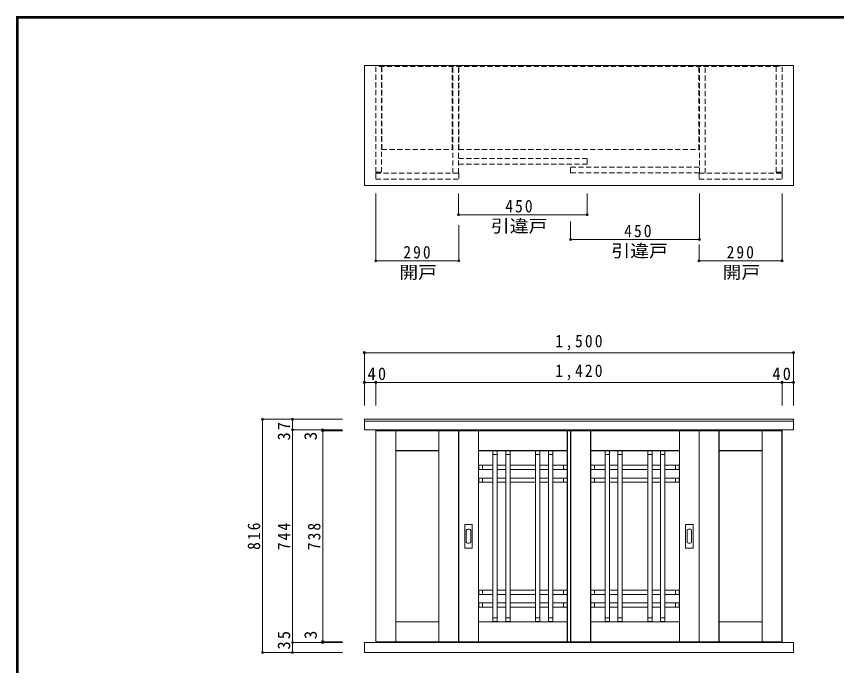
# Model space of a CAD drawing. Units: millimetres at full size, sheet at 1:15. Extents: x -2920 to 2930, y -2153 to 2088.
# Drawn here: x -2920 to -53, y -184 to 2088 of the extents above; entities that cross this region are included whole.
import ezdxf
from ezdxf.enums import TextEntityAlignment as Align

# ---------------------------------------------------------------- set-up
doc = ezdxf.new("R2010")
doc.units = ezdxf.units.MM
doc.header["$LTSCALE"] = 15
doc.header["$PDMODE"] = 32
doc.header["$PDSIZE"] = 7.5
doc.linetypes.add('DASHED1', pattern=[1.8, 1.2, -0.6])
doc.layers.add('2-2', color=7, linetype='Continuous', lineweight=18)
doc.layers.add('F-1', color=6, linetype='Continuous')
doc.styles.add('ＭＳ ゴシック', font='')
doc.styles.get('ＭＳ ゴシック').set_extended_font_data('MS Gothic')

msp = doc.modelspace()

# ---------------------------------------------------------------- linework, layer by layer
at = {"layer": '2-2'}
for p, q in [((-1703.61, 1495.55), (-1703.61, 1915.55)), ((-1703.61, 1915.55), (-203.11, 1915.55)), ((-203.11, 1495.55), (-203.11, 1915.55)), ((-1703.61, 1495.55), (-203.11, 1495.55)), ((-1663.61, 1232.58), (-1663.61, 1468.12)), ((-1374.61, 1393.66), (-1374.61, 1468.12)), ((-924.61, 1393.66), (-924.61, 1468.12)), ((-532.61, 1306.85), (-532.61, 1468.12)), ((-243.61, 1232.58), (-243.61, 1468.12)), ((-1373.61, 1232.58), (-1373.61, 1357.42)), ((-982.61, 1306.85), (-982.61, 1370.51)), ((-533.61, 1232.58), (-533.61, 1289.87)), ((-1703.61, 910.98), (-1703.61, 807.31)), ((-203.61, 910.98), (-203.61, 807.31)), ((-1703.61, 807.31), (-1703.61, 726.16)), ((-1663.61, 807.31), (-1663.61, 726.16)), ((-243.61, 807.31), (-243.61, 726.16)), ((-203.61, 807.31), (-203.61, 726.16)), ((-2059.76, 678.02), (-1954.92, 678.02)), ((-1954.92, 678.02), (-1780.6, 678.02)), ((-1703.61, 678.02), (-203.61, 678.02)), ((-1703.61, 672.02), (-203.61, 672.02)), ((-203.61, 641.02), (-203.61, 678.02)), ((-1954.92, 641.02), (-1849.25, 641.02)), ((-1954.92, 641.02), (-1780.6, 641.02)), ((-1849.25, 641.02), (-1780.6, 641.02)), ((-1849.25, 638.02), (-1780.6, 638.02)), ((-1663.61, 638.02), (-1663.61, -99.98)), ((-1663.11, 638.02), (-1663.11, -99.98)), ((-1663.11, -99.98), (-1663.11, 638.02)), ((-1643.61, 638.02), (-1643.61, 641.02)), ((-1594.11, -99.98), (-1594.11, 638.02)), ((-1593.61, 638.02), (-1594.11, 638.02)), ((-1594.11, -99.98), (-1594.11, 638.02)), ((-1593.61, -99.98), (-1593.61, 638.02)), ((-1443.11, 638.02), (-1443.61, 638.02)), ((-1443.61, -99.98), (-1443.61, 638.02)), ((-1394.61, 638.02), (-1394.61, 641.02)), ((-1374.61, 638.02), (-1374.61, 641.02)), ((-1374.11, -99.98), (-1374.11, 638.02)), ((-1374.11, -99.98), (-1374.11, 638.02)), ((-832.61, 638.02), (-1373.61, 638.02)), ((-1373.61, 638.02), (-1373.61, -99.98)), ((-1305.11, 638.02), (-1304.61, 638.02)), ((-1304.61, -99.98), (-1304.61, 638.02)), ((-533.11, 638.02), (-1132.11, 638.02)), ((-994.61, 638.02), (-994.11, 638.02)), ((-994.61, -99.98), (-994.61, 638.02)), ((-994.11, -99.98), (-994.11, 638.02)), ((-994.11, -99.98), (-994.11, 638.02)), ((-982.61, -99.98), (-982.61, 638.02)), ((-982.11, 638.02), (-982.11, -99.98)), ((-913.11, -99.98), (-913.11, 638.02)), ((-913.11, -99.98), (-913.11, 638.02)), ((-912.61, 638.02), (-913.11, 638.02)), ((-912.61, -99.98), (-912.61, 638.02)), ((-602.11, 638.02), (-602.61, 638.02)), ((-602.61, -99.98), (-602.61, 638.02)), ((-243.61, 638.02), (-533.61, 638.02)), ((-533.61, -99.98), (-533.61, 638.02)), ((-533.11, 638.02), (-533.11, -99.98)), ((-533.11, -99.98), (-533.11, 638.02)), ((-532.61, 641.02), (-532.61, 638.02)), ((-512.61, 641.02), (-512.61, 638.02)), ((-464.11, -99.98), (-464.11, 638.02)), ((-463.61, 638.02), (-464.11, 638.02)), ((-464.11, -99.98), (-464.11, 638.02)), ((-463.61, -99.98), (-463.61, 638.02)), ((-313.11, 638.02), (-313.61, 638.02)), ((-313.61, -99.98), (-313.61, 638.02)), ((-263.61, 641.02), (-263.61, 638.02)), ((-244.11, -99.98), (-244.11, 638.02)), ((-244.11, -99.98), (-244.11, 638.02)), ((-243.61, 641.02), (-243.61, 638.02)), ((-243.61, -99.98), (-243.61, 638.52)), ((-1593.61, 568.52), (-1443.61, 568.52)), ((-1443.61, 568.52), (-1593.61, 568.52)), ((-1443.61, 568.02), (-1593.61, 568.02)), ((-994.61, 568.52), (-1304.61, 568.52)), ((-994.61, 568.52), (-1304.61, 568.52)), ((-994.61, 568.02), (-1304.61, 568.02)), ((-1254.11, -16.48), (-1254.11, 554.52)), ((-1239.11, -16.48), (-1239.11, 554.52)), ((-1209.11, -16.48), (-1209.11, 554.52)), ((-1194.11, -16.48), (-1194.11, 554.52)), ((-1105.11, -16.48), (-1105.11, 554.52)), ((-1090.11, -16.48), (-1090.11, 554.52)), ((-1060.11, -16.48), (-1060.11, 554.52)), ((-1045.11, -16.48), (-1045.11, 554.52)), ((-912.61, 568.52), (-602.61, 568.52)), ((-912.61, 568.52), (-602.61, 568.52)), ((-912.61, 568.02), (-602.61, 568.02)), ((-862.11, -16.48), (-862.11, 554.52)), ((-847.11, -16.48), (-847.11, 554.52)), ((-817.11, -16.48), (-817.11, 554.52)), ((-802.11, -16.48), (-802.11, 554.52)), ((-713.11, -16.48), (-713.11, 554.52)), ((-698.11, -16.48), (-698.11, 554.52)), ((-668.11, -16.48), (-668.11, 554.52)), ((-653.11, -16.48), (-653.11, 554.52)), ((-463.61, 568.52), (-313.61, 568.52)), ((-313.61, 568.52), (-463.61, 568.52)), ((-313.61, 568.02), (-463.61, 568.02)), ((-1291.11, 517.52), (-1304.11, 517.52)), ((-1304.11, 517.52), (-1304.11, 502.52)), ((-1291.11, 517.52), (-1254.11, 517.52)), ((-1239.11, 517.52), (-1209.11, 517.52)), ((-1194.11, 517.52), (-1105.11, 517.52)), ((-1090.11, 517.52), (-1060.11, 517.52)), ((-1045.11, 517.52), (-1008.11, 517.52)), ((-899.11, 517.52), (-912.11, 517.52)), ((-912.11, 517.52), (-912.11, 502.52)), ((-899.11, 517.52), (-862.11, 517.52)), ((-847.11, 517.52), (-817.11, 517.52)), ((-802.11, 517.52), (-713.11, 517.52)), ((-698.11, 517.52), (-668.11, 517.52)), ((-653.11, 517.52), (-616.11, 517.52)), ((-1291.11, 502.52), (-1254.11, 502.52)), ((-1239.11, 502.52), (-1209.11, 502.52)), ((-1194.11, 502.52), (-1105.11, 502.52)), ((-1090.11, 502.52), (-1060.11, 502.52)), ((-1045.11, 502.52), (-1008.11, 502.52)), ((-899.11, 502.52), (-862.11, 502.52)), ((-847.11, 502.52), (-817.11, 502.52)), ((-802.11, 502.52), (-713.11, 502.52)), ((-698.11, 502.52), (-668.11, 502.52)), ((-653.11, 502.52), (-616.11, 502.52)), ((-1254.11, 472.52), (-1291.11, 472.52)), ((-1209.11, 472.52), (-1239.11, 472.52)), ((-1105.11, 472.52), (-1194.11, 472.52)), ((-1060.11, 472.52), (-1090.11, 472.52)), ((-1008.11, 472.52), (-1045.11, 472.52)), ((-995.11, 457.52), (-995.11, 472.52)), ((-862.11, 472.52), (-899.11, 472.52)), ((-817.11, 472.52), (-847.11, 472.52)), ((-713.11, 472.52), (-802.11, 472.52)), ((-668.11, 472.52), (-698.11, 472.52)), ((-616.11, 472.52), (-653.11, 472.52)), ((-603.11, 457.52), (-603.11, 472.52)), ((-1254.11, 457.52), (-1291.11, 457.52)), ((-1209.11, 457.52), (-1239.11, 457.52)), ((-1105.11, 457.52), (-1194.11, 457.52)), ((-1060.11, 457.52), (-1090.11, 457.52)), ((-1008.11, 457.52), (-1045.11, 457.52)), ((-1008.11, 457.52), (-995.11, 457.52)), ((-862.11, 457.52), (-899.11, 457.52)), ((-817.11, 457.52), (-847.11, 457.52)), ((-713.11, 457.52), (-802.11, 457.52)), ((-668.11, 457.52), (-698.11, 457.52)), ((-616.11, 457.52), (-653.11, 457.52)), ((-616.11, 457.52), (-603.11, 457.52)), ((-1352.86, 310.52), (-1352.86, 227.52)), ((-1326.36, 310.52), (-1352.86, 310.52)), ((-1347.36, 288.77), (-1347.36, 249.27)), ((-1336.86, 293.77), (-1342.36, 293.77)), ((-1331.86, 249.27), (-1331.86, 288.77)), ((-1326.36, 227.52), (-1326.36, 310.52)), ((-580.86, 310.52), (-554.36, 310.52)), ((-580.86, 227.52), (-580.86, 310.52)), ((-575.36, 249.27), (-575.36, 288.77)), ((-570.36, 293.77), (-564.86, 293.77)), ((-559.86, 288.77), (-559.86, 249.27)), ((-554.36, 310.52), (-554.36, 227.52)), ((-1342.36, 244.27), (-1336.86, 244.27)), ((-564.86, 244.27), (-570.36, 244.27)), ((-1352.86, 227.52), (-1326.36, 227.52)), ((-554.36, 227.52), (-580.86, 227.52)), ((-1291.11, 80.52), (-1304.11, 80.52)), ((-1304.11, 80.52), (-1304.11, 65.52)), ((-1291.11, 80.52), (-1254.11, 80.52)), ((-1291.11, 65.52), (-1254.11, 65.52)), ((-1239.11, 80.52), (-1209.11, 80.52)), ((-1239.11, 65.52), (-1209.11, 65.52)), ((-1194.11, 80.52), (-1105.11, 80.52)), ((-1194.11, 65.52), (-1105.11, 65.52)), ((-1090.11, 80.52), (-1060.11, 80.52)), ((-1090.11, 65.52), (-1060.11, 65.52)), ((-1045.11, 80.52), (-1008.11, 80.52)), ((-1045.11, 65.52), (-1008.11, 65.52)), ((-899.11, 80.52), (-912.11, 80.52)), ((-912.11, 80.52), (-912.11, 65.52)), ((-899.11, 80.52), (-862.11, 80.52)), ((-899.11, 65.52), (-862.11, 65.52)), ((-847.11, 80.52), (-817.11, 80.52)), ((-847.11, 65.52), (-817.11, 65.52)), ((-802.11, 80.52), (-713.11, 80.52)), ((-802.11, 65.52), (-713.11, 65.52)), ((-698.11, 80.52), (-668.11, 80.52)), ((-698.11, 65.52), (-668.11, 65.52)), ((-653.11, 80.52), (-616.11, 80.52)), ((-653.11, 65.52), (-616.11, 65.52)), ((-1254.11, 35.52), (-1291.11, 35.52)), ((-1209.11, 35.52), (-1239.11, 35.52)), ((-1105.11, 35.52), (-1194.11, 35.52)), ((-1060.11, 35.52), (-1090.11, 35.52)), ((-1008.11, 35.52), (-1045.11, 35.52)), ((-995.11, 20.52), (-995.11, 35.52)), ((-862.11, 35.52), (-899.11, 35.52)), ((-817.11, 35.52), (-847.11, 35.52)), ((-713.11, 35.52), (-802.11, 35.52)), ((-668.11, 35.52), (-698.11, 35.52)), ((-616.11, 35.52), (-653.11, 35.52)), ((-603.11, 20.52), (-603.11, 35.52)), ((-1254.11, 20.52), (-1291.11, 20.52)), ((-1209.11, 20.52), (-1239.11, 20.52)), ((-1105.11, 20.52), (-1194.11, 20.52)), ((-1060.11, 20.52), (-1090.11, 20.52)), ((-1008.11, 20.52), (-1045.11, 20.52)), ((-1008.11, 20.52), (-995.11, 20.52)), ((-862.11, 20.52), (-899.11, 20.52)), ((-817.11, 20.52), (-847.11, 20.52)), ((-713.11, 20.52), (-802.11, 20.52)), ((-668.11, 20.52), (-698.11, 20.52)), ((-616.11, 20.52), (-653.11, 20.52)), ((-616.11, 20.52), (-603.11, 20.52)), ((-1593.61, -29.98), (-1443.61, -29.98)), ((-1443.61, -30.48), (-1593.61, -30.48)), ((-1593.61, -30.48), (-1443.61, -30.48)), ((-1304.61, -29.98), (-994.61, -29.98)), ((-1304.61, -30.48), (-994.61, -30.48)), ((-1304.61, -30.48), (-994.61, -30.48)), ((-602.61, -29.98), (-912.61, -29.98)), ((-602.61, -30.48), (-912.61, -30.48)), ((-602.61, -30.48), (-912.61, -30.48)), ((-463.61, -29.98), (-313.61, -29.98)), ((-313.61, -30.48), (-463.61, -30.48)), ((-463.61, -30.48), (-313.61, -30.48)), ((-1954.92, -102.98), (-1849.25, -102.98)), ((-1849.25, -99.98), (-1780.6, -99.98)), ((-1849.25, -102.98), (-1780.6, -102.98)), ((-1703.61, -102.98), (-1703.61, -137.98)), ((-203.61, -102.98), (-1703.61, -102.98)), ((-1663.61, -99.98), (-1663.11, -99.98)), ((-1663.61, -102.98), (-1663.61, -99.98)), ((-1663.11, -99.98), (-1374.11, -99.98)), ((-1643.61, -102.98), (-1643.61, -99.98)), ((-1593.61, -99.98), (-1594.11, -99.98)), ((-1443.11, -99.98), (-1443.61, -99.98)), ((-1394.61, -102.98), (-1394.61, -99.98)), ((-1374.61, -102.98), (-1374.61, -99.98)), ((-1374.11, -99.98), (-1373.61, -99.98)), ((-1373.61, -99.98), (-832.61, -99.98)), ((-1305.11, -99.98), (-1304.61, -99.98)), ((-1132.11, -99.98), (-533.61, -99.98)), ((-994.61, -99.98), (-994.11, -99.98)), ((-982.11, -99.98), (-982.61, -99.98)), ((-912.61, -99.98), (-913.11, -99.98)), ((-832.11, -99.98), (-832.61, -99.98)), ((-813.61, -102.98), (-813.61, -99.98)), ((-793.61, -102.98), (-793.61, -99.98)), ((-602.11, -99.98), (-602.61, -99.98)), ((-533.11, -99.98), (-533.61, -99.98)), ((-533.61, -99.98), (-243.61, -99.98)), ((-532.61, -99.98), (-532.61, -102.98)), ((-512.61, -99.98), (-512.61, -102.98)), ((-463.61, -99.98), (-464.11, -99.98)), ((-313.11, -99.98), (-313.61, -99.98)), ((-263.61, -99.98), (-263.61, -102.98)), ((-243.61, -99.98), (-243.61, -102.98)), ((-203.61, -137.98), (-203.61, -102.98)), ((-2059.76, -137.98), (-1954.92, -137.98)), ((-2059.76, -137.98), (-1954.92, -137.98)), ((-1954.92, -137.98), (-1780.6, -137.98)), ((-203.61, -137.98), (-1703.61, -137.98))]:
    msp.add_line(p, q, dxfattribs=at)
at = {"layer": '2-2', "linetype": 'DASHED1'}
for p, q in [((-1663.61, 1542.05), (-1663.61, 1915.55)), ((-1651.61, 1912.05), (-1651.61, 1915.55)), ((-1651.61, 1912.05), (-251.61, 1912.05)), ((-1643.61, 1542.05), (-1643.61, 1912.05)), ((-1642.61, 1622.05), (-1642.61, 1912.05)), ((-1396.61, 1622.05), (-1396.61, 1912.05)), ((-1394.61, 1538.55), (-1394.61, 1912.05)), ((-1374.61, 1538.55), (-1374.61, 1912.05)), ((-1373.61, 1622.05), (-1373.61, 1912.05)), ((-534.61, 1622.05), (-534.61, 1912.05)), ((-532.61, 1538.55), (-532.61, 1912.05)), ((-512.61, 1538.55), (-512.61, 1912.05)), ((-263.61, 1542.05), (-263.61, 1912.05)), ((-251.61, 1912.05), (-251.61, 1915.55)), ((-243.61, 1542.05), (-243.61, 1915.55)), ((-1642.61, 1622.05), (-1396.61, 1622.05)), ((-1373.61, 1622.05), (-534.61, 1622.05)), ((-1374.61, 1590.05), (-924.61, 1590.05)), ((-982.61, 1560.05), (-532.61, 1560.05)), ((-982.61, 1540.05), (-982.61, 1560.05)), ((-1663.61, 1542.05), (-1643.61, 1542.05)), ((-1663.61, 1538.55), (-1373.61, 1538.55)), ((-1373.61, 1538.55), (-1373.61, 1518.55)), ((-982.61, 1540.05), (-532.61, 1540.05)), ((-263.61, 1542.05), (-243.61, 1542.05))]:
    msp.add_line(p, q, dxfattribs=at)
at = {"layer": '2-2', "color": 4}
for p, q in [((-1374.61, 1393.66), (-924.61, 1393.66)), ((-982.61, 1306.85), (-532.61, 1306.85)), ((-1663.61, 1232.58), (-1373.61, 1232.58)), ((-533.61, 1232.58), (-243.61, 1232.58)), ((-1703.61, 910.98), (-203.61, 910.98)), ((-1703.61, 807.31), (-1663.61, 807.31)), ((-1663.61, 807.31), (-243.61, 807.31)), ((-243.61, 807.31), (-203.61, 807.31)), ((-2059.76, -137.98), (-2059.76, 678.02)), ((-1954.92, 641.02), (-1954.92, 678.02)), ((-1954.92, 641.02), (-1954.92, -102.98)), ((-1849.25, 641.02), (-1849.25, 638.02)), ((-1849.25, 638.02), (-1849.25, -99.98)), ((-1954.92, -102.98), (-1954.92, -137.98)), ((-1849.25, -99.98), (-1849.25, -102.98))]:
    msp.add_line(p, q, dxfattribs=at)
at = {"layer": '2-2', "linetype": 'DASHED1'}
for points in [[(-1374.61, 1570.05), (-924.61, 1570.05), (-924.61, 1590.05)], [(-1663.61, 1538.55), (-1663.61, 1518.55), (-1373.61, 1518.55)], [(-533.61, 1538.55), (-533.61, 1518.55), (-243.61, 1518.55)], [(-533.61, 1538.55), (-243.61, 1538.55), (-243.61, 1518.55)]]:
    msp.add_lwpolyline(points, dxfattribs=at)
at = {"layer": '2-2'}
for points in [[(-203.61, 641.02), (-1703.61, 641.02), (-1703.61, 678.02), (-203.61, 678.02)], [(-1373.61, 638.02), (-1663.61, 638.02), (-1663.61, 641.02)], [(-1443.11, 638.02), (-1443.11, -99.98), (-1443.11, 638.02)], [(-1305.11, 638.02), (-1305.11, -99.98), (-1305.11, 638.02)], [(-982.11, -99.98), (-982.11, 638.02), (-982.61, 638.02)], [(-602.11, 638.02), (-602.11, -99.98), (-602.11, 638.02)], [(-313.11, 638.02), (-313.11, -99.98), (-313.11, 638.02)], [(-1304.11, 502.52), (-1291.11, 502.52), (-1291.11, 517.52)], [(-912.11, 502.52), (-899.11, 502.52), (-899.11, 517.52)], [(-995.11, 472.52), (-1008.11, 472.52), (-1008.11, 457.52)], [(-603.11, 472.52), (-616.11, 472.52), (-616.11, 457.52)], [(-1304.11, 65.52), (-1291.11, 65.52), (-1291.11, 80.52)], [(-912.11, 65.52), (-899.11, 65.52), (-899.11, 80.52)], [(-995.11, 35.52), (-1008.11, 35.52), (-1008.11, 20.52)], [(-603.11, 35.52), (-616.11, 35.52), (-616.11, 20.52)]]:
    msp.add_lwpolyline(points, dxfattribs=at)
for points in [[(-1239.11, 554.52), (-1239.11, 567.52), (-1254.11, 567.52), (-1254.11, 554.52)], [(-1194.11, 554.52), (-1194.11, 567.52), (-1209.11, 567.52), (-1209.11, 554.52)], [(-1090.11, 554.52), (-1090.11, 567.52), (-1105.11, 567.52), (-1105.11, 554.52)], [(-1045.11, 554.52), (-1045.11, 567.52), (-1060.11, 567.52), (-1060.11, 554.52)], [(-847.11, 554.52), (-847.11, 567.52), (-862.11, 567.52), (-862.11, 554.52)], [(-802.11, 554.52), (-802.11, 567.52), (-817.11, 567.52), (-817.11, 554.52)], [(-698.11, 554.52), (-698.11, 567.52), (-713.11, 567.52), (-713.11, 554.52)], [(-653.11, 554.52), (-653.11, 567.52), (-668.11, 567.52), (-668.11, 554.52)], [(-1008.11, 502.52), (-995.11, 502.52), (-995.11, 517.52), (-1008.11, 517.52)], [(-616.11, 502.52), (-603.11, 502.52), (-603.11, 517.52), (-616.11, 517.52)], [(-1291.11, 472.52), (-1304.11, 472.52), (-1304.11, 457.52), (-1291.11, 457.52)], [(-899.11, 472.52), (-912.11, 472.52), (-912.11, 457.52), (-899.11, 457.52)], [(-1008.11, 65.52), (-995.11, 65.52), (-995.11, 80.52), (-1008.11, 80.52)], [(-616.11, 65.52), (-603.11, 65.52), (-603.11, 80.52), (-616.11, 80.52)], [(-1291.11, 35.52), (-1304.11, 35.52), (-1304.11, 20.52), (-1291.11, 20.52)], [(-899.11, 35.52), (-912.11, 35.52), (-912.11, 20.52), (-899.11, 20.52)], [(-1239.11, -29.48), (-1239.11, -16.48), (-1254.11, -16.48), (-1254.11, -29.48)], [(-1194.11, -29.48), (-1194.11, -16.48), (-1209.11, -16.48), (-1209.11, -29.48)], [(-1090.11, -29.48), (-1090.11, -16.48), (-1105.11, -16.48), (-1105.11, -29.48)], [(-1045.11, -29.48), (-1045.11, -16.48), (-1060.11, -16.48), (-1060.11, -29.48)], [(-847.11, -29.48), (-847.11, -16.48), (-862.11, -16.48), (-862.11, -29.48)], [(-802.11, -29.48), (-802.11, -16.48), (-817.11, -16.48), (-817.11, -29.48)], [(-698.11, -29.48), (-698.11, -16.48), (-713.11, -16.48), (-713.11, -29.48)], [(-653.11, -29.48), (-653.11, -16.48), (-668.11, -16.48), (-668.11, -29.48)]]:
    msp.add_lwpolyline(points, close=True, dxfattribs=at)
for centre, start, end in [((-1342.36, 288.77), 90, 180), ((-1336.86, 288.77), 0, 90), ((-570.36, 288.77), 90, 180), ((-564.86, 288.77), 0, 90), ((-1342.36, 249.27), 180, 270), ((-1336.86, 249.27), 270, 0), ((-570.36, 249.27), 180, 270), ((-564.86, 249.27), 270, 0)]:
    msp.add_arc(centre, 5, start, end, dxfattribs=at)
at = {"layer": '2-2', "color": 4}
for p in [(-1374.61, 1393.66), (-924.61, 1393.66), (-982.61, 1306.85), (-532.61, 1306.85), (-1663.61, 1232.58), (-1373.61, 1232.58), (-533.61, 1232.58), (-243.61, 1232.58), (-1703.61, 910.98), (-203.61, 910.98), (-203.61, 910.98), (-1703.61, 807.31), (-1663.61, 807.31), (-243.61, 807.31), (-243.61, 807.31), (-203.61, 807.31), (-2059.76, 678.02), (-1954.92, 678.02), (-1954.92, 641.02), (-1849.25, 641.02), (-1849.25, 638.02), (-1954.92, -102.98), (-1849.25, -99.98), (-1849.25, -102.98), (-2059.76, -137.98), (-1954.92, -137.98)]:
    msp.add_point(p, dxfattribs=at)
at = {"layer": 'F-1'}
for p, q in [((-2920.04, 2087.5), (-2920.04, -2102.5)), ((-2920.04, 2087.5), (2929.96, 2087.5)), ((-2920.04, 2085), (2929.96, 2085)), ((-2920.04, 2082.5), (2929.96, 2082.5)), ((-2917.54, 2087.5), (-2917.54, -2102.5)), ((-2915.04, 2087.5), (-2915.04, -2102.5))]:
    msp.add_line(p, q, dxfattribs=at)

# ---------------------------------------------------------------- texts
at = {"layer": '2-2', "style": 'ＭＳ ゴシック', "width": 1.1}
for s, p in [('引違戸', (-1261.51, 1319.06)), ('引違戸', (-840.44, 1232.24)), ('開戸', (-1581.69, 1157.3)), ('開戸', (-451.69, 1157.3))]:
    msp.add_text(s, height=43.99, dxfattribs=at).set_placement(p, align=Align.BOTTOM_LEFT)
at = {"layer": '2-2', "style": 'ＭＳ ゴシック'}
for p in [(-1856.75, 604.51), (-1856.75, -91.38)]:
    msp.add_text('3', height=43.99, rotation=90, dxfattribs=at).set_placement(p, align=Align.BOTTOM_LEFT)
at = {"layer": '2-2', "char_height": 43.99, "attachment_point": 7, "style": 'ＭＳ ゴシック'}
for s, insert in [('\\T1.27;\\W0.9;450', (-1210.99, 1401.16)), ('\\T1.27;\\W0.9;450', (-795.24, 1314.35)), ('\\T1.27;\\W0.9;290', (-1567.36, 1240.08)), ('\\T1.27;\\W0.9;290', (-437.36, 1240.08)), ('\\T1.28;\\W0.9;1,500', (-1036.11, 918.48)), ('\\T1.28;\\W0.9;1,420', (-1036.11, 814.81)), ('\\T1.27;\\W0.95;40', (-1692.23, 814.81)), ('\\T1.27;\\W0.95;40', (-277.26, 814.81))]:
    msp.add_mtext(s, dxfattribs=dict(at, insert=insert))
at = {"layer": '2-2', "char_height": 43.99, "attachment_point": 7, "rotation": 90, "style": 'ＭＳ ゴシック'}
for s, insert in [('\\T1.27;\\W0.95;37', (-1962.42, 604.01)), ('\\T1.27;\\W0.9;816', (-2067.26, 221.27)), ('\\T1.27;\\W0.9;744', (-1962.42, 220.27)), ('\\T1.27;\\W0.9;738', (-1856.75, 220.27)), ('\\T1.27;\\W0.95;35', (-1962.42, -127.26))]:
    msp.add_mtext(s, dxfattribs=dict(at, insert=insert))

doc.saveas('drawing.dxf')
